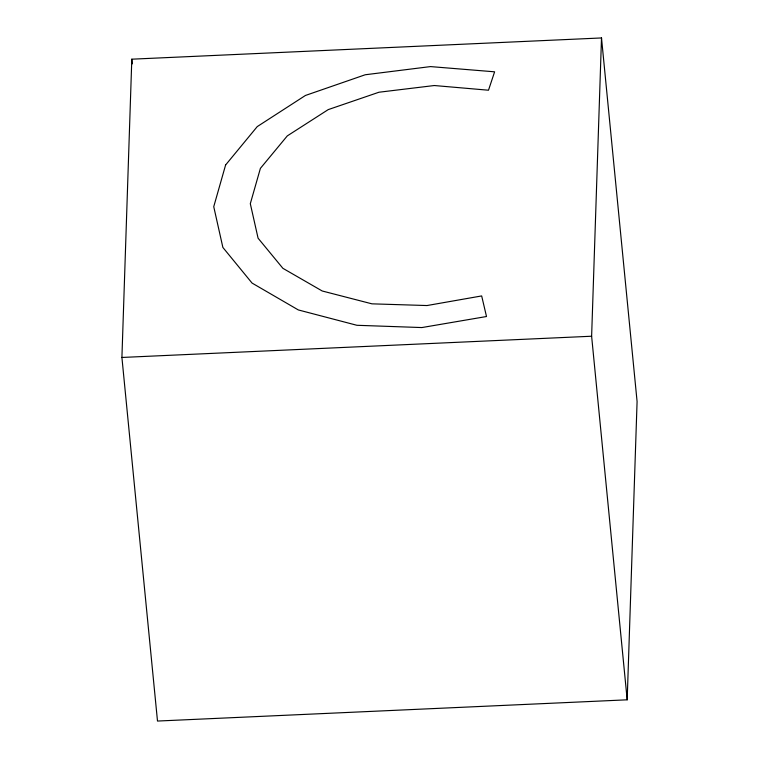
<?xml version="1.0" encoding="UTF-8"?>
<svg xmlns="http://www.w3.org/2000/svg" width="759" height="759" viewBox="0 0 759 759"><rect width="100%" height="100%" fill="white"/><g stroke="black" fill="none" stroke-linecap="round" stroke-linejoin="round"><path stroke-width="1.14" d="M121.914 357.461L131.81 59.183L601.507 37.95L637.086 401.539L627.19 699.817L157.493 721.05L121.914 357.461L591.622 336.228L601.507 37.95M591.622 336.228L627.19 699.817M131.81 59.183L132.265 63.87M225.603 164.988L213.744 206.685L222.871 247.434L252.054 283.069L298.315 309.938L356.91 325.288L421.852 327.565L486.5 316.522L481.671 295.934L427.004 305.545L371.957 303.837L322.214 290.991L282.898 268.325L258.079 238.193L250.309 203.687L260.394 168.375L287.291 135.899L328.23 109.609L378.978 92.228L434.3 85.53L488.492 90.217L494.612 71.82L430.514 66.593L365.221 74.761L305.431 95.463L257.244 126.601L225.603 164.988"/></g></svg>
